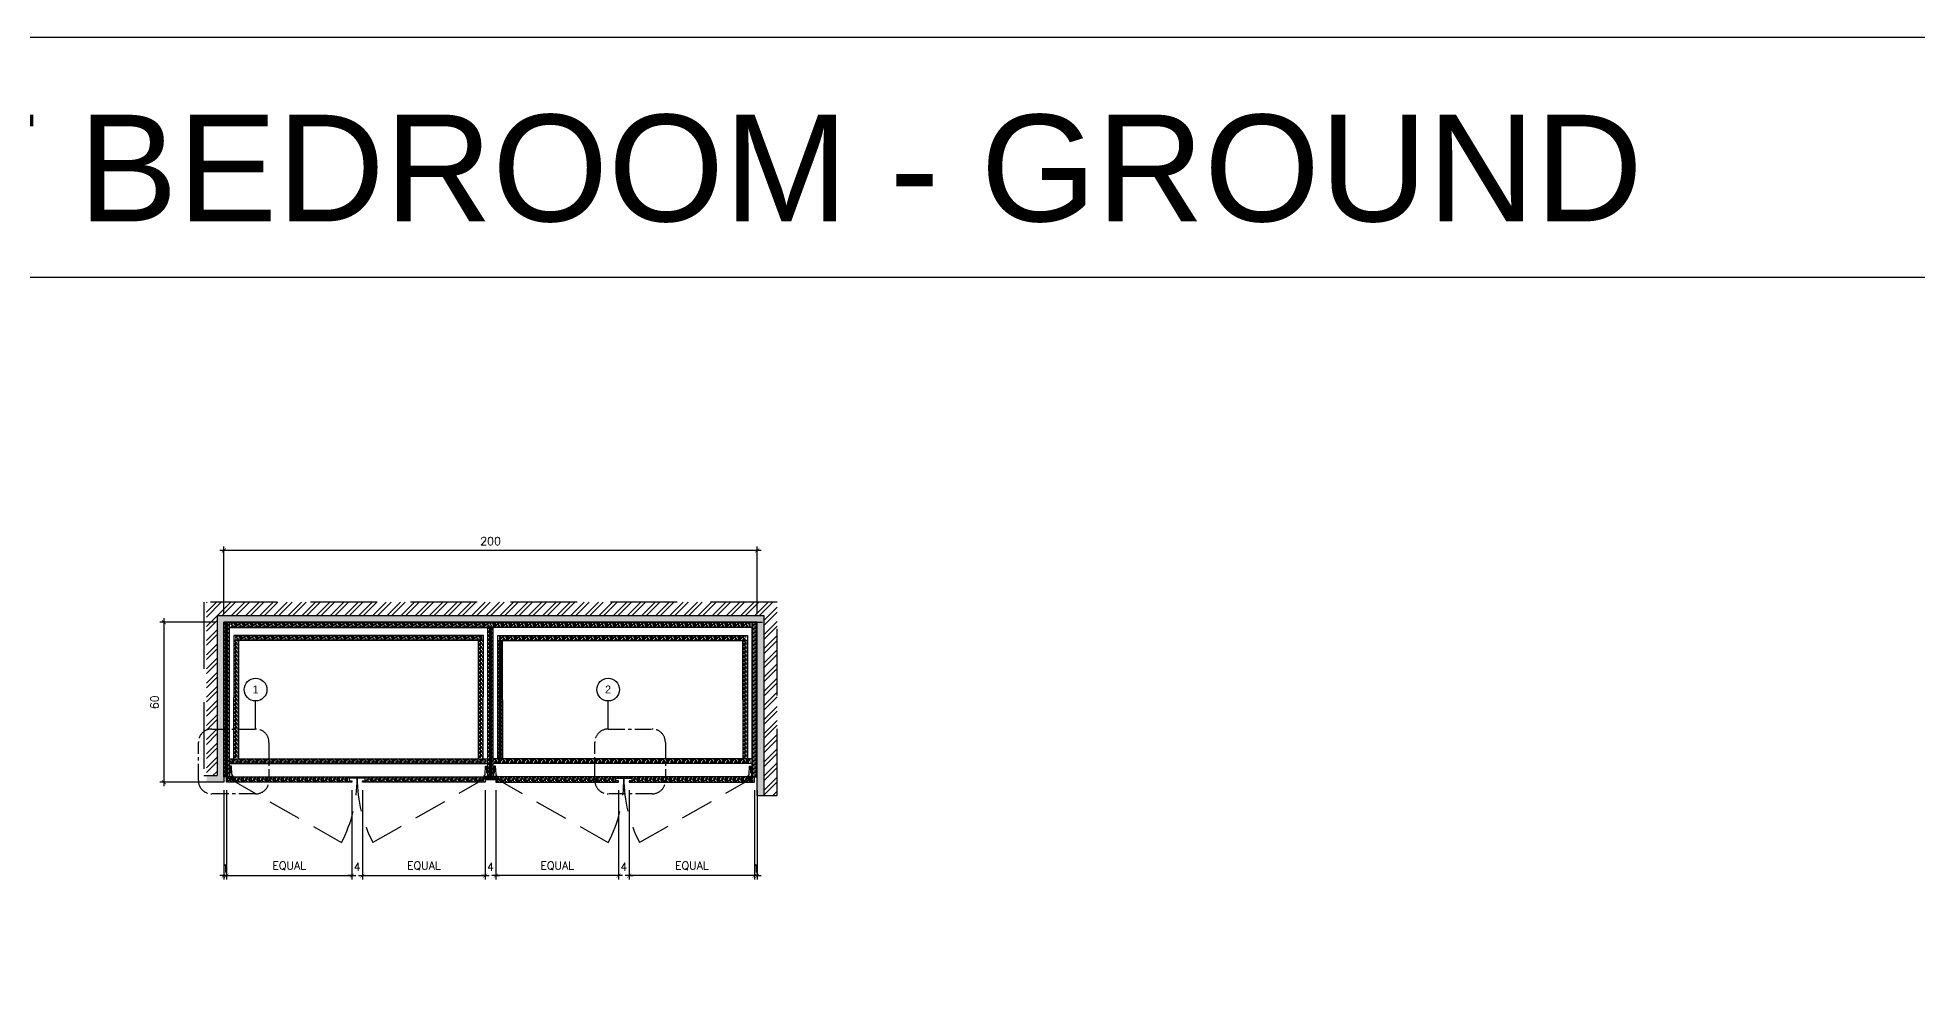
# Model space of a CAD drawing. Header units: centimetres. Extents: x -1287 to 4833, y -4090 to 0.
# Drawn here: x 594 to 1299, y -357 to 0 of the extents above; entities that cross this region are included whole.
import ezdxf
from ezdxf.enums import TextEntityAlignment as Align

# ---------------------------------------------------------------- set-up
doc = ezdxf.new("R2010")
doc.units = ezdxf.units.CM
doc.header["$LTSCALE"] = 100
doc.header["$MEASUREMENT"] = 0
for name, pattern in [('CENTER', [2, 1.25, -0.25, 0.25, -0.25]), ('DASHDOT', [1, 0.5, -0.25, 0, -0.25]), ('HIDDEN', [0.375, 0.25, -0.125])]:
    doc.linetypes.add(name, pattern=pattern)
for name, color, linetype in [('CABINET', 4, 'Continuous'), ('DIM IN', 1, 'Continuous'), ('HATCH', 1, 'Continuous'), ('HIDDEN', 8, 'HIDDEN'), ('ID_TitleBlock-Text', 3, 'Continuous'), ('PLASTER', 8, 'Continuous'), ('SECTION LINE', 6, 'DASHDOT'), ('TEXT', 3, 'Continuous'), ('WALL-01', 7, 'Continuous'), ('WALL-03', 2, 'Continuous'), ('WALL-04', 1, 'Continuous')]:
    doc.layers.add(name, color=color, linetype=linetype)
doc.styles.add('ART', font='arial.ttf')
doc.styles.add('ROMANS', font='romans')
doc.dimstyles.new('AS-17-100', dxfattribs={"dimtxt": 10, "dimasz": 5, "dimexe": 10, "dimexo": 10, "dimgap": 6, "dimtad": 1, "dimtoh": 1, "dimdec": 0, "dimdsep": 46, "dimtxsty": 'ROMANS', "dimblk1": 'ARCHTICK', "dimblk2": 'ARCHTICK', "dimsah": 1, "dimcen": 25, "dimdle": 10, "dimclrd": 1, "dimclre": 1, "dimclrt": 2, "dimadec": 0, "dimazin": 0, "dimtfac": 1, "dimtdec": 0, "dimtofl": 0, "dimtmove": 2, "dimatfit": 3, "dimldrblk": 'ARCHTICK', "dimfxl": 1, "dimtolj": 1, "dimtzin": 0, "dimarcsym": 0})
pattern_1 = [(180, (32.7211, 1600), (2e-16, 1.5), [2.5, -0.5]), (180, (33.2211, 1600.5), (2e-16, 1.5), [1.5, -0.375, 0.75, -0.375]), (180, (33.9711, 1601), (2e-16, 1.5), [2.5, -0.5])]
pattern_2 = [(180, (32.2211, 1600), (2e-16, 1.5), [2.5, -0.5]), (180, (32.7211, 1600.5), (2e-16, 1.5), [1.5, -0.375, 0.75, -0.375]), (180, (33.4711, 1601), (2e-16, 1.5), [2.5, -0.5])]
pattern_3 = [(180, (620.829, -96.943), (2e-16, 1.5), [2.5, -0.5]), (180, (621.329, -96.443), (2e-16, 1.5), [1.5, -0.375, 0.75, -0.375]), (180, (622.079, -95.943), (2e-16, 1.5), [2.5, -0.5])]
pattern_4 = [(180, (33.7211, 1600), (2e-16, 1.5), [2.5, -0.5]), (180, (34.2211, 1600.5), (2e-16, 1.5), [1.5, -0.375, 0.75, -0.375]), (180, (34.9711, 1601), (2e-16, 1.5), [2.5, -0.5])]

# ---------------------------------------------------------------- blocks, each defined once
blk = doc.blocks.new('_ARCHTICK')
at = {"color": 0, "linetype": 'ByBlock', "const_width": 0.15}
blk.add_lwpolyline([(-0.5, -0.5), (0.5, 0.5)], dxfattribs=at)
blk = doc.blocks.new('*D428')
at = {"layer": 'Defpoints', "color": 0, "transparency": 16777216}
for p in [(663.77, -219.2), (641.27, -279.2), (664.77, -279.2)]:
    blk.add_point(p, dxfattribs=at)
at = {"layer": 'DIM IN', "color": 1, "lineweight": -2, "transparency": 16777216}
for p, q in [((641.27, -217.7), (641.27, -280.7)), ((660.77, -219.2), (639.77, -219.2)), ((661.77, -279.2), (639.77, -279.2))]:
    blk.add_line(p, q, dxfattribs=at)
at = {"layer": 'DIM IN', "color": 1, "lineweight": -2, "transparency": 16777216, "xscale": 1.5, "yscale": 1.5, "zscale": 1.5}
for p, rotation in [((641.27, -219.2), 90), ((641.27, -279.2), 270)]:
    blk.add_blockref('_ARCHTICK', p, dxfattribs=dict(at, rotation=rotation))
at = {"layer": 'DIM IN', "color": 2, "transparency": 16777216, "insert": (637.77, -249.2), "char_height": 3, "attachment_point": 5, "rotation": 90, "style": 'ROMANS'}
blk.add_mtext('\\A1;60', dxfattribs=at)
blk = doc.blocks.new('*D429')
at = {"layer": 'Defpoints', "color": 0, "transparency": 16777216}
for p in [(663.77, -279.2), (664.77, -279.2), (664.77, -314.2)]:
    blk.add_point(p, dxfattribs=at)
at = {"layer": 'DIM IN', "color": 1, "lineweight": -2, "transparency": 16777216}
for p, q in [((663.77, -282.2), (663.77, -315.7)), ((664.77, -282.2), (664.77, -315.7)), ((663.77, -314.2), (662.27, -314.2)), ((664.77, -314.2), (666.27, -314.2))]:
    blk.add_line(p, q, dxfattribs=at)
at = {"layer": 'DIM IN', "color": 1, "lineweight": -2, "transparency": 16777216, "xscale": 1.5, "yscale": 1.5, "zscale": 1.5}
blk.add_blockref('_ARCHTICK', (663.77, -314.2), dxfattribs=at)
at = {"layer": 'DIM IN', "color": 1, "lineweight": -2, "transparency": 16777216, "xscale": 1.5, "yscale": 1.5, "zscale": 1.5, "rotation": 180}
blk.add_blockref('_ARCHTICK', (664.77, -314.2), dxfattribs=at)
at = {"layer": 'DIM IN', "color": 2, "transparency": 16777216, "insert": (664.27, -311.47), "char_height": 3, "attachment_point": 5, "style": 'ROMANS'}
blk.add_mtext('\\A1;1', dxfattribs=at)
blk = doc.blocks.new('*D430')
at = {"layer": 'Defpoints', "color": 0, "transparency": 16777216}
for p in [(664.77, -279.2), (711.77, -279.2), (711.77, -314.2)]:
    blk.add_point(p, dxfattribs=at)
at = {"layer": 'DIM IN', "color": 1, "lineweight": -2, "transparency": 16777216}
for p, q in [((664.77, -282.2), (664.77, -315.7)), ((711.77, -282.2), (711.77, -315.7)), ((663.27, -314.2), (713.27, -314.2))]:
    blk.add_line(p, q, dxfattribs=at)
at = {"layer": 'DIM IN', "color": 1, "lineweight": -2, "transparency": 16777216, "xscale": 1.5, "yscale": 1.5, "zscale": 1.5, "rotation": 180}
blk.add_blockref('_ARCHTICK', (664.77, -314.2), dxfattribs=at)
at = {"layer": 'DIM IN', "color": 1, "lineweight": -2, "transparency": 16777216, "xscale": 1.5, "yscale": 1.5, "zscale": 1.5}
blk.add_blockref('_ARCHTICK', (711.77, -314.2), dxfattribs=at)
at = {"layer": 'DIM IN', "color": 2, "transparency": 16777216, "insert": (688.27, -310.56), "char_height": 3, "attachment_point": 5, "style": 'ROMANS'}
blk.add_mtext('\\A1;EQUAL', dxfattribs=at)
blk = doc.blocks.new('*D431')
at = {"layer": 'Defpoints', "color": 0, "transparency": 16777216}
for p in [(711.77, -279.2), (715.77, -279.2), (715.77, -314.2)]:
    blk.add_point(p, dxfattribs=at)
at = {"layer": 'DIM IN', "color": 1, "lineweight": -2, "transparency": 16777216}
for p, q in [((711.77, -282.2), (711.77, -315.7)), ((715.77, -282.2), (715.77, -315.7)), ((711.77, -314.2), (710.27, -314.2)), ((715.77, -314.2), (717.27, -314.2))]:
    blk.add_line(p, q, dxfattribs=at)
at = {"layer": 'DIM IN', "color": 1, "lineweight": -2, "transparency": 16777216, "xscale": 1.5, "yscale": 1.5, "zscale": 1.5}
blk.add_blockref('_ARCHTICK', (711.77, -314.2), dxfattribs=at)
at = {"layer": 'DIM IN', "color": 1, "lineweight": -2, "transparency": 16777216, "xscale": 1.5, "yscale": 1.5, "zscale": 1.5, "rotation": 180}
blk.add_blockref('_ARCHTICK', (715.77, -314.2), dxfattribs=at)
at = {"layer": 'DIM IN', "color": 2, "transparency": 16777216, "insert": (713.77, -310.84), "char_height": 3, "attachment_point": 5, "style": 'ROMANS'}
blk.add_mtext('\\A1;4', dxfattribs=at)
blk = doc.blocks.new('*D432')
at = {"layer": 'Defpoints', "color": 0, "transparency": 16777216}
for p in [(715.77, -279.2), (761.77, -279.2), (761.77, -314.2)]:
    blk.add_point(p, dxfattribs=at)
at = {"layer": 'DIM IN', "color": 1, "lineweight": -2, "transparency": 16777216}
for p, q in [((715.77, -282.2), (715.77, -315.7)), ((761.77, -282.2), (761.77, -315.7)), ((714.27, -314.2), (763.27, -314.2))]:
    blk.add_line(p, q, dxfattribs=at)
at = {"layer": 'DIM IN', "color": 1, "lineweight": -2, "transparency": 16777216, "xscale": 1.5, "yscale": 1.5, "zscale": 1.5, "rotation": 180}
blk.add_blockref('_ARCHTICK', (715.77, -314.2), dxfattribs=at)
at = {"layer": 'DIM IN', "color": 1, "lineweight": -2, "transparency": 16777216, "xscale": 1.5, "yscale": 1.5, "zscale": 1.5}
blk.add_blockref('_ARCHTICK', (761.77, -314.2), dxfattribs=at)
at = {"layer": 'DIM IN', "color": 2, "transparency": 16777216, "insert": (738.77, -310.56), "char_height": 3, "attachment_point": 5, "style": 'ROMANS'}
blk.add_mtext('\\A1;EQUAL', dxfattribs=at)
blk = doc.blocks.new('*D206')
at = {"layer": 'Defpoints', "color": 0, "transparency": 16777216}
for p in [(761.77, -279.2), (765.77, -279.2), (765.77, -314.2)]:
    blk.add_point(p, dxfattribs=at)
at = {"layer": 'DIM IN', "color": 1, "lineweight": -2, "transparency": 16777216}
for p, q in [((761.77, -282.2), (761.77, -315.7)), ((765.77, -282.2), (765.77, -315.7)), ((761.77, -314.2), (760.27, -314.2)), ((765.77, -314.2), (767.27, -314.2))]:
    blk.add_line(p, q, dxfattribs=at)
at = {"layer": 'DIM IN', "color": 1, "lineweight": -2, "transparency": 16777216, "xscale": 1.5, "yscale": 1.5, "zscale": 1.5}
blk.add_blockref('_ARCHTICK', (761.77, -314.2), dxfattribs=at)
at = {"layer": 'DIM IN', "color": 1, "lineweight": -2, "transparency": 16777216, "xscale": 1.5, "yscale": 1.5, "zscale": 1.5, "rotation": 180}
blk.add_blockref('_ARCHTICK', (765.77, -314.2), dxfattribs=at)
at = {"layer": 'DIM IN', "color": 2, "transparency": 16777216, "insert": (763.77, -310.84), "char_height": 3, "attachment_point": 5, "style": 'ROMANS'}
blk.add_mtext('\\A1;4', dxfattribs=at)
blk = doc.blocks.new('*U7')
at = {"layer": 'CABINET', "color": 8, "ltscale": 0.009}
blk.add_line((0.89, 0), (1.75, 0), dxfattribs=at)
for points in [[(0, 0), (1.59, 0), (1.59, -0.64), (0, -0.64)], [(0.54, 3.49), (0.45, 3.49), (0.45, 3.41), (0.19, 3.41), (0.19, 3.27), (0.4, 3.27), (0.42, 3.26), (0.44, 3.26), (0.45, 3.25), (0.47, 3.24), (0.48, 3.22), (0.49, 3.2), (0.49, 3.18), (0.49, 1.63), (0.49, 1.6), (0.48, 1.58), (0.47, 1.56), (0.46, 1.55), (0.44, 1.54), (0.43, 1.53), (0.41, 1.53), (0.4, 1.53), (0.4, 1.53), (0.19, 1.53), (0.19, 1.07), (0.32, 1.07), (0.32, 1.37), (0.32, 1.38), (0.32, 1.4), (0.33, 1.42), (0.34, 1.43), (0.35, 1.44), (0.37, 1.45), (0.39, 1.46), (0.42, 1.46), (0.46, 1.47), (0.48, 1.48), (0.5, 1.49), (0.52, 1.51), (0.53, 1.53), (0.54, 1.55), (0.54, 1.56), (0.54, 1.58), (0.54, 1.59)], [(0.49, 3.18), (0.49, 3.2), (0.48, 3.22), (0.47, 3.24), (0.45, 3.25), (0.44, 3.26), (0.43, 3.26), (0.42, 3.26), (0.41, 3.26), (0.4, 3.27), (0.4, 3.27), (0.19, 3.27), (0.19, 2.81), (0.35, 2.81), (0.36, 2.81), (0.38, 2.81), (0.39, 2.8), (0.4, 2.79), (0.41, 2.78), (0.42, 2.77), (0.43, 2.76), (0.44, 2.75), (0.44, 2.73), (0.44, 2.72), (0.44, 1.97), (0.44, 1.95), (0.44, 1.94), (0.43, 1.93), (0.42, 1.91), (0.41, 1.9), (0.4, 1.89), (0.39, 1.89), (0.38, 1.88), (0.36, 1.88), (0.35, 1.88), (0.19, 1.88), (0.19, 1.53), (0.4, 1.53), (0.41, 1.53), (0.42, 1.53), (0.43, 1.53), (0.44, 1.54), (0.46, 1.55), (0.47, 1.56), (0.48, 1.58), (0.49, 1.6), (0.49, 1.63)], [(0.44, 2.72), (0.44, 2.73), (0.44, 2.75), (0.43, 2.76), (0.42, 2.77), (0.41, 2.78), (0.4, 2.79), (0.39, 2.8), (0.38, 2.81), (0.36, 2.81), (0.35, 2.81), (0.19, 2.81), (0.19, 1.88), (0.35, 1.88), (0.36, 1.88), (0.38, 1.88), (0.39, 1.89), (0.4, 1.89), (0.41, 1.9), (0.42, 1.91), (0.43, 1.93), (0.44, 1.94), (0.44, 1.95), (0.44, 1.97)], [(1.08, 4), (0.64, 4), (0.63, 4), (0.62, 4), (0.61, 4), (0.59, 3.99), (0.58, 3.98), (0.56, 3.97), (0.55, 3.95), (0.55, 3.93), (0.54, 3.9), (0.54, 1.59), (0.54, 1.59), (0.54, 1.58), (0.54, 1.56), (0.54, 1.55), (0.53, 1.53), (0.52, 1.51), (0.5, 1.49), (0.48, 1.48), (0.46, 1.47), (0.42, 1.46), (0.39, 1.46), (0.37, 1.45), (0.35, 1.44), (0.34, 1.43), (0.33, 1.42), (0.33, 1.41), (0.32, 1.39), (0.32, 1.38), (0.32, 1.38), (0.32, 1.37), (0.32, 0.38), (0.32, 0.38), (0.32, 0.37), (0.32, 0.35), (0.33, 0.33), (0.33, 0.31), (0.34, 0.29), (0.35, 0.27), (0.37, 0.25), (0.39, 0.23), (0.42, 0.22), (0.66, 0.18), (0.95, 0.18), (0.96, 0.18), (1.55, 0.18), (1.55, 0.4), (1.54, 0.41), (1.54, 0.42), (1.54, 0.44), (1.53, 0.46), (1.52, 0.49), (1.5, 0.52), (1.48, 0.55), (1.46, 0.58), (1.43, 0.61), (1.4, 0.63), (1.4, 0.64), (1.38, 0.65), (1.37, 0.67), (1.34, 0.7), (1.32, 0.74), (1.29, 0.78), (1.27, 0.83), (1.25, 0.89), (1.24, 0.94), (1.23, 1)], [(0.54, 3.74), (0.48, 3.74), (0.47, 3.71), (0.46, 3.69), (0.45, 3.67), (0.43, 3.65), (0.42, 3.64), (0.4, 3.63), (0.39, 3.62), (0.37, 3.62), (0.37, 3.41), (0.45, 3.41), (0.45, 3.49), (0.54, 3.49)], [(1.73, 0.14), (1.72, 0.15), (1.71, 0.16), (1.7, 0.17), (1.69, 0.17), (1.68, 0.17), (1.67, 0.18), (0.96, 0.18), (0.95, 0.17), (0.94, 0.17), (0.93, 0.17), (0.92, 0.16), (0.91, 0.15), (0.9, 0.14), (0.9, 0.13), (0.89, 0.12), (0.89, 0.11), (0.89, 0.1), (0.89, 0), (1.75, 0), (1.75, 0.1), (1.75, 0.11), (1.74, 0.12), (1.74, 0.13)]]:
    blk.add_lwpolyline(points, close=True, dxfattribs=at)
blk = doc.blocks.new('*D261')
at = {"layer": 'Defpoints', "color": 0, "transparency": 16777216}
for p in [(663.77, -192.27), (663.77, -219.2), (863.77, -219.2)]:
    blk.add_point(p, dxfattribs=at)
at = {"layer": 'DIM IN', "color": 1, "lineweight": -2, "transparency": 16777216}
for p, q in [((865.27, -192.27), (662.27, -192.27)), ((663.77, -216.2), (663.77, -190.77)), ((863.77, -216.2), (863.77, -190.77))]:
    blk.add_line(p, q, dxfattribs=at)
at = {"layer": 'DIM IN', "color": 1, "lineweight": -2, "transparency": 16777216, "xscale": 1.5, "yscale": 1.5, "zscale": 1.5, "rotation": 180}
blk.add_blockref('_ARCHTICK', (663.77, -192.27), dxfattribs=at)
at = {"layer": 'DIM IN', "color": 1, "lineweight": -2, "transparency": 16777216, "xscale": 1.5, "yscale": 1.5, "zscale": 1.5}
blk.add_blockref('_ARCHTICK', (863.77, -192.27), dxfattribs=at)
at = {"layer": 'DIM IN', "color": 2, "transparency": 16777216, "insert": (763.77, -188.77), "char_height": 3, "attachment_point": 5, "style": 'ROMANS'}
blk.add_mtext('\\A1;200', dxfattribs=at)
blk = doc.blocks.new('*D90')
at = {"layer": 'Defpoints', "color": 0, "transparency": 16777216}
for p in [(862.77, -279.2), (863.77, -279.2), (862.77, -314.2)]:
    blk.add_point(p, dxfattribs=at)
at = {"layer": 'DIM IN', "color": 1, "lineweight": -2, "transparency": 16777216}
for p, q in [((862.77, -282.2), (862.77, -315.7)), ((863.77, -282.2), (863.77, -315.7)), ((862.77, -314.2), (861.27, -314.2)), ((863.77, -314.2), (865.27, -314.2))]:
    blk.add_line(p, q, dxfattribs=at)
at = {"layer": 'DIM IN', "color": 1, "lineweight": -2, "transparency": 16777216, "xscale": 1.5, "yscale": 1.5, "zscale": 1.5}
blk.add_blockref('_ARCHTICK', (862.77, -314.2), dxfattribs=at)
at = {"layer": 'DIM IN', "color": 1, "lineweight": -2, "transparency": 16777216, "xscale": 1.5, "yscale": 1.5, "zscale": 1.5, "rotation": 180}
blk.add_blockref('_ARCHTICK', (863.77, -314.2), dxfattribs=at)
at = {"layer": 'DIM IN', "color": 2, "transparency": 16777216, "insert": (863.27, -311.47), "char_height": 3, "attachment_point": 5, "style": 'ROMANS'}
blk.add_mtext('\\A1;1', dxfattribs=at)
blk = doc.blocks.new('*D262')
at = {"layer": 'Defpoints', "color": 0, "transparency": 16777216}
for p in [(815.77, -279.2), (862.77, -279.2), (815.77, -314.2)]:
    blk.add_point(p, dxfattribs=at)
at = {"layer": 'DIM IN', "color": 1, "lineweight": -2, "transparency": 16777216}
for p, q in [((815.77, -282.2), (815.77, -315.7)), ((862.77, -282.2), (862.77, -315.7)), ((864.27, -314.2), (814.27, -314.2))]:
    blk.add_line(p, q, dxfattribs=at)
at = {"layer": 'DIM IN', "color": 1, "lineweight": -2, "transparency": 16777216, "xscale": 1.5, "yscale": 1.5, "zscale": 1.5, "rotation": 180}
blk.add_blockref('_ARCHTICK', (815.77, -314.2), dxfattribs=at)
at = {"layer": 'DIM IN', "color": 1, "lineweight": -2, "transparency": 16777216, "xscale": 1.5, "yscale": 1.5, "zscale": 1.5}
blk.add_blockref('_ARCHTICK', (862.77, -314.2), dxfattribs=at)
at = {"layer": 'DIM IN', "color": 2, "transparency": 16777216, "insert": (839.27, -310.56), "char_height": 3, "attachment_point": 5, "style": 'ROMANS'}
blk.add_mtext('\\A1;EQUAL', dxfattribs=at)
blk = doc.blocks.new('*D263')
at = {"layer": 'Defpoints', "color": 0, "transparency": 16777216}
for p in [(811.77, -279.2), (815.77, -279.2), (811.77, -314.2)]:
    blk.add_point(p, dxfattribs=at)
at = {"layer": 'DIM IN', "color": 1, "lineweight": -2, "transparency": 16777216}
for p, q in [((811.77, -282.2), (811.77, -315.7)), ((815.77, -282.2), (815.77, -315.7)), ((811.77, -314.2), (810.27, -314.2)), ((815.77, -314.2), (817.27, -314.2))]:
    blk.add_line(p, q, dxfattribs=at)
at = {"layer": 'DIM IN', "color": 1, "lineweight": -2, "transparency": 16777216, "xscale": 1.5, "yscale": 1.5, "zscale": 1.5}
blk.add_blockref('_ARCHTICK', (811.77, -314.2), dxfattribs=at)
at = {"layer": 'DIM IN', "color": 1, "lineweight": -2, "transparency": 16777216, "xscale": 1.5, "yscale": 1.5, "zscale": 1.5, "rotation": 180}
blk.add_blockref('_ARCHTICK', (815.77, -314.2), dxfattribs=at)
at = {"layer": 'DIM IN', "color": 2, "transparency": 16777216, "insert": (813.77, -310.84), "char_height": 3, "attachment_point": 5, "style": 'ROMANS'}
blk.add_mtext('\\A1;4', dxfattribs=at)
blk = doc.blocks.new('*D264')
at = {"layer": 'Defpoints', "color": 0, "transparency": 16777216}
for p in [(765.77, -279.2), (811.77, -279.2), (765.77, -314.2)]:
    blk.add_point(p, dxfattribs=at)
at = {"layer": 'DIM IN', "color": 1, "lineweight": -2, "transparency": 16777216}
for p, q in [((765.77, -282.2), (765.77, -315.7)), ((811.77, -282.2), (811.77, -315.7)), ((813.27, -314.2), (764.27, -314.2))]:
    blk.add_line(p, q, dxfattribs=at)
at = {"layer": 'DIM IN', "color": 1, "lineweight": -2, "transparency": 16777216, "xscale": 1.5, "yscale": 1.5, "zscale": 1.5, "rotation": 180}
blk.add_blockref('_ARCHTICK', (765.77, -314.2), dxfattribs=at)
at = {"layer": 'DIM IN', "color": 1, "lineweight": -2, "transparency": 16777216, "xscale": 1.5, "yscale": 1.5, "zscale": 1.5}
blk.add_blockref('_ARCHTICK', (811.77, -314.2), dxfattribs=at)
at = {"layer": 'DIM IN', "color": 2, "transparency": 16777216, "insert": (788.77, -310.56), "char_height": 3, "attachment_point": 5, "style": 'ROMANS'}
blk.add_mtext('\\A1;EQUAL', dxfattribs=at)
blk = doc.blocks.new('*D91')
at = {"layer": 'Defpoints', "color": 0, "transparency": 16777216}
for p in [(761.77, -279.2), (765.77, -279.2), (761.77, -314.2)]:
    blk.add_point(p, dxfattribs=at)
at = {"layer": 'DIM IN', "color": 1, "lineweight": -2, "transparency": 16777216}
for p, q in [((761.77, -282.2), (761.77, -315.7)), ((765.77, -282.2), (765.77, -315.7)), ((761.77, -314.2), (760.27, -314.2)), ((765.77, -314.2), (767.27, -314.2))]:
    blk.add_line(p, q, dxfattribs=at)
at = {"layer": 'DIM IN', "color": 1, "lineweight": -2, "transparency": 16777216, "xscale": 1.5, "yscale": 1.5, "zscale": 1.5}
blk.add_blockref('_ARCHTICK', (761.77, -314.2), dxfattribs=at)
at = {"layer": 'DIM IN', "color": 1, "lineweight": -2, "transparency": 16777216, "xscale": 1.5, "yscale": 1.5, "zscale": 1.5, "rotation": 180}
blk.add_blockref('_ARCHTICK', (765.77, -314.2), dxfattribs=at)
at = {"layer": 'DIM IN', "color": 2, "transparency": 16777216, "insert": (763.77, -310.84), "char_height": 3, "attachment_point": 5, "style": 'ROMANS'}
blk.add_mtext('\\A1;4', dxfattribs=at)

msp = doc.modelspace()

# ---------------------------------------------------------------- hatches: boundary and pattern name
at = {"layer": 'HATCH'}
h = msp.add_hatch(dxfattribs=at)
h.set_pattern_fill('ANSI32', color=256, scale=10)
h.set_pattern_definition([(45, (33.221, 1600), (-2.6516504, 2.6516504), []), (45, (34.989, 1600), (-2.6516504, 2.6516504), [])])
h.paths.add_polyline_path([(871.27, -211.7), (657.27, -211.7), (657.27, -276.7), (661.27, -276.7), (661.27, -216.7), (866.27, -216.7), (866.27, -284.2), (871.27, -284.2)])
h = msp.add_hatch(dxfattribs=at)
h.set_pattern_fill('AR-SAND', color=256, scale=0.5)
h.set_pattern_definition([(37.5, (33.2211, 1600), (-0.03149668, 0.96341188), [0, -0.76, 0, -0.85, 0, -0.8125]), (7.5, (33.2211, 1600), (0.88488835, 1.411073), [0, -0.41, 0, -0.685, 0, -0.2625]), (327.5, (32.6061, 1600), (1.55707093, 0.00282953), [0, -0.25, 0, -0.9, 0, -1.175]), (317.5, (32.6061, 1600), (1.5030633, 0.4388378), [0, -0.125, 0, -0.59, 0, -0.675])])
h.paths.add_polyline_path([(866.27, -216.7), (661.27, -216.7), (661.27, -276.7), (657.27, -276.7), (657.27, -279.2), (663.77, -279.2), (663.77, -219.2), (863.77, -219.2), (863.77, -284.2), (866.27, -284.2)])
h = msp.add_hatch(dxfattribs=at)
h.set_pattern_fill('GOST_WOOD', color=256, scale=0.25, angle=90)
h.set_pattern_definition(pattern_2)
h.paths.add_polyline_path([(665.77, -219.2), (663.77, -219.2), (663.77, -277.2), (665.77, -277.2)])
h = msp.add_hatch(dxfattribs=at)
h.set_pattern_fill('GOST_WOOD', color=256, scale=0.25, angle=90)
h.set_pattern_definition(pattern_1)
h.paths.add_polyline_path([(763.77, -219.2), (666.27, -219.2), (666.27, -221.2), (763.77, -221.2)])
h = msp.add_hatch(dxfattribs=at)
h.set_pattern_fill('GOST_WOOD', color=256, scale=0.25, angle=90)
h.set_pattern_definition([(180, (562.629, -96.943), (2e-16, 1.5), [2.5, -0.5]), (180, (563.129, -96.443), (2e-16, 1.5), [1.5, -0.375, 0.75, -0.375]), (180, (563.879, -95.943), (2e-16, 1.5), [2.5, -0.5])])
h.paths.add_polyline_path([(667.97, -224.2), (760.57, -224.21), (760.56, -226.01), (667.96, -226)])
h = msp.add_hatch(dxfattribs=at)
h.set_pattern_fill('GOST_WOOD', color=256, scale=0.25, angle=90)
h.set_pattern_definition(pattern_2)
h.paths.add_polyline_path([(764.77, -221.2), (763.77, -221.2), (762.77, -221.2), (762.77, -277.2), (764.77, -277.2)])
h = msp.add_hatch(dxfattribs=at)
h.set_pattern_fill('GOST_WOOD', color=256, scale=0.25, angle=90)
h.set_pattern_definition(pattern_4)
h.paths.add_polyline_path([(763.77, -219.2), (861.27, -219.2), (861.27, -221.2), (763.77, -221.2)])
h = msp.add_hatch(dxfattribs=at)
h.set_pattern_fill('GOST_WOOD', color=256, scale=0.25, angle=90)
h.set_pattern_definition([(180, (563.629, -96.943), (2e-16, 1.5), [2.5, -0.5]), (180, (564.129, -96.443), (2e-16, 1.5), [1.5, -0.375, 0.75, -0.375]), (180, (564.879, -95.943), (2e-16, 1.5), [2.5, -0.5])])
h.paths.add_polyline_path([(859.57, -224.2), (766.97, -224.21), (766.97, -226.01), (859.57, -226)])
h = msp.add_hatch(dxfattribs=at)
h.set_pattern_fill('GOST_WOOD', color=256, scale=0.25, angle=90)
h.set_pattern_definition([(180, (34.2211, 1600), (2e-16, 1.5), [2.5, -0.5]), (180, (34.7211, 1600.5), (2e-16, 1.5), [1.5, -0.375, 0.75, -0.375]), (180, (35.4711, 1601), (2e-16, 1.5), [2.5, -0.5])])
h.paths.add_polyline_path([(861.77, -219.2), (863.77, -219.2), (863.77, -277.2), (861.77, -277.2)])
h = msp.add_hatch(dxfattribs=at)
h.set_pattern_fill('GOST_WOOD', color=256, scale=0.25, angle=90)
h.set_pattern_definition([(180, (562.129, -96.943), (2e-16, 1.5), [2.5, -0.5]), (180, (562.629, -96.443), (2e-16, 1.5), [1.5, -0.375, 0.75, -0.375]), (180, (563.379, -95.943), (2e-16, 1.5), [2.5, -0.5])])
h.paths.add_polyline_path([(667.46, -226), (669.26, -226), (669.22, -270.4), (667.42, -270.4)])
h = msp.add_hatch(dxfattribs=at)
h.set_pattern_fill('GOST_WOOD', color=256, scale=0.25, angle=90)
h.set_pattern_definition(pattern_3)
h.paths.add_polyline_path([(759.26, -226), (761.06, -226), (761.02, -270.4), (759.22, -270.4)])
h = msp.add_hatch(dxfattribs=at)
h.set_pattern_fill('GOST_WOOD', color=256, scale=0.25, angle=90)
h.set_pattern_definition(pattern_3)
h.paths.add_polyline_path([(768.27, -226), (766.47, -226), (766.51, -270.4), (768.31, -270.4)])
h = msp.add_hatch(dxfattribs=at)
h.set_pattern_fill('GOST_WOOD', color=256, scale=0.25, angle=90)
h.set_pattern_definition([(180, (564.129, -96.943), (2e-16, 1.5), [2.5, -0.5]), (180, (564.629, -96.443), (2e-16, 1.5), [1.5, -0.375, 0.75, -0.375]), (180, (565.379, -95.943), (2e-16, 1.5), [2.5, -0.5])])
h.paths.add_polyline_path([(860.07, -226), (858.27, -226), (858.31, -270.4), (860.11, -270.4)])
h = msp.add_hatch(dxfattribs=at)
h.set_pattern_fill('GOST_WOOD', color=256, scale=0.25, angle=90)
h.set_pattern_definition([(180, (562.629, -96.143), (2e-16, 1.5), [2.5, -0.5]), (180, (563.129, -95.643), (2e-16, 1.5), [1.5, -0.375, 0.75, -0.375]), (180, (563.879, -95.143), (2e-16, 1.5), [2.5, -0.5])])
h.paths.add_polyline_path([(665.77, -270.4), (762.27, -270.4), (762.27, -272.2), (665.77, -272.2)])
h = msp.add_hatch(dxfattribs=at)
h.set_pattern_fill('GOST_WOOD', color=256, scale=0.25, angle=90)
h.set_pattern_definition([(180, (563.629, -96.143), (2e-16, 1.5), [2.5, -0.5]), (180, (564.129, -95.643), (2e-16, 1.5), [1.5, -0.375, 0.75, -0.375]), (180, (564.879, -95.143), (2e-16, 1.5), [2.5, -0.5])])
h.paths.add_polyline_path([(861.27, -270.4), (764.77, -270.4), (764.77, -272.2), (861.27, -272.2)])
h = msp.add_hatch(dxfattribs=at)
h.set_pattern_fill('GOST_WOOD', color=256, scale=0.25, angle=90)
h.set_pattern_definition(pattern_2)
h.paths.add_polyline_path([(710.27, -277.7), (713.27, -277.7), (713.27, -277.2), (664.77, -277.2), (664.77, -279.2), (711.27, -279.2), (711.27, -278.7), (710.27, -278.7)])
h = msp.add_hatch(dxfattribs=at)
h.set_pattern_fill('GOST_WOOD', color=256, scale=0.25, angle=90)
h.set_pattern_definition(pattern_1)
h.paths.add_polyline_path([(761.27, -277.2), (713.77, -277.2), (713.77, -277.7), (716.77, -277.7), (716.77, -278.7), (715.77, -278.7), (715.77, -279.2), (761.27, -279.2)])
h = msp.add_hatch(dxfattribs=at)
h.set_pattern_fill('GOST_WOOD', color=256, scale=0.25, angle=90)
h.set_pattern_definition(pattern_2)
h.paths.add_polyline_path([(765.77, -277.2), (761.77, -277.2), (761.77, -278.2), (765.77, -278.2)])
h = msp.add_hatch(dxfattribs=at)
h.set_pattern_fill('GOST_WOOD', color=256, scale=0.25, angle=90)
h.set_pattern_definition([(180, (33.2211, 1600), (2e-16, 1.5), [2.5, -0.5]), (180, (33.7211, 1600.5), (2e-16, 1.5), [1.5, -0.375, 0.75, -0.375]), (180, (34.4711, 1601), (2e-16, 1.5), [2.5, -0.5])])
h.paths.add_polyline_path([(765.77, -277.2), (813.27, -277.2), (813.27, -277.7), (810.27, -277.7), (810.27, -278.7), (811.27, -278.7), (811.27, -279.2), (765.77, -279.2)])
h = msp.add_hatch(dxfattribs=at)
h.set_pattern_fill('GOST_WOOD', color=256, scale=0.25, angle=90)
h.set_pattern_definition(pattern_4)
h.paths.add_polyline_path([(816.77, -277.7), (813.77, -277.7), (813.77, -277.2), (862.27, -277.2), (862.27, -279.2), (815.77, -279.2), (815.77, -278.7), (816.77, -278.7)])

# ---------------------------------------------------------------- linework, layer by layer
at = {"layer": 'CABINET', "color": 1}
for p, q in [((667.47, -224.2), (667.42, -270.4)), ((761.07, -224.2), (667.47, -224.2)), ((761.02, -270.4), (761.07, -224.2)), ((766.51, -270.4), (766.47, -224.2)), ((766.47, -224.2), (860.07, -224.2)), ((860.07, -224.2), (860.11, -270.4)), ((761.06, -226), (667.46, -226)), ((669.26, -226), (669.22, -270.4)), ((759.22, -270.4), (759.26, -226)), ((766.47, -226), (860.07, -226)), ((768.31, -270.4), (768.27, -226)), ((858.27, -226), (858.31, -270.4)), ((665.77, -270.4), (762.77, -270.4)), ((665.77, -272.2), (762.77, -272.2)), ((861.77, -270.4), (764.77, -270.4)), ((861.77, -272.2), (764.77, -272.2))]:
    msp.add_line(p, q, dxfattribs=at)
at = {"layer": 'HIDDEN', "linetype": 'HIDDEN', "ltscale": 0.5}
for p, q in [((664.77, -277.2), (707.88, -301.81)), ((762.77, -277.2), (719.65, -301.81)), ((764.77, -277.2), (807.88, -301.81)), ((862.77, -277.2), (819.65, -301.81))]:
    msp.add_line(p, q, dxfattribs=at)
for centre, start, end in [((661.46, -277.7), 332.55923, 0), ((766.07, -277.7), 180, 207.44077), ((761.46, -277.7), 332.55923, 0), ((866.07, -277.7), 180, 207.44077)]:
    msp.add_arc(centre, 52.31, start, end, dxfattribs=at)
at = {"layer": 'ID_TitleBlock-Text'}
msp.add_line((1469.37, -90), (-0.01, -90), dxfattribs=at)
msp.add_lwpolyline([(-0.01, -800), (1469.37, -800), (1469.37, 0), (-0.01, 0)], close=True, dxfattribs=at)
at = {"layer": 'PLASTER'}
msp.add_lwpolyline([(863.77, -284.2), (863.77, -219.2), (663.77, -219.2), (663.77, -279.2), (656.27, -279.2)], dxfattribs=at)
at = {"layer": 'SECTION LINE', "color": 1, "linetype": 'HIDDEN'}
msp.add_lwpolyline([(863.77, -284.2), (871.27, -284.2), (871.27, -211.7), (656.27, -211.7), (656.27, -279.2)], dxfattribs=at)
at = {"layer": 'SECTION LINE', "color": 1, "ltscale": 0.25}
for points in [[(675.67, -259.22), (675.67, -248.71)], [(807.87, -259.22), (807.87, -248.71)]]:
    msp.add_lwpolyline(points, dxfattribs=at)
at = {"layer": 'SECTION LINE', "color": 2, "linetype": 'Continuous'}
for centre in [(675.67, -244.46), (807.87, -244.46)]:
    msp.add_circle(centre, 4.25, dxfattribs=at)
at = {"layer": 'WALL-01'}
for p, q in [((661.27, -216.7), (866.27, -216.7)), ((661.27, -216.7), (661.27, -276.7)), ((866.27, -216.7), (866.27, -284.2)), ((656.27, -276.7), (661.27, -276.7))]:
    msp.add_line(p, q, dxfattribs=at)
at = {"layer": 'WALL-03', "linetype": 'CENTER', "ltscale": 0.05}
for points in [[(659.21, -259.22), (675.67, -259.22, -0.414214), (680.67, -264.22), (680.67, -278.55, -0.414214), (675.67, -283.55), (659.21, -283.55, -0.414214), (654.21, -278.55), (654.21, -264.22, -0.414214)], [(807.87, -259.22), (824.33, -259.22, -0.414214), (829.33, -264.22), (829.33, -278.55, -0.414214), (824.33, -283.55), (807.87, -283.55, -0.414214), (802.87, -278.55), (802.87, -264.22, -0.414214)]]:
    msp.add_lwpolyline(points, format="xyb", close=True, dxfattribs=at)
at = {"layer": 'WALL-04'}
for p, q in [((663.77, -219.2), (865.77, -219.2)), ((665.77, -221.2), (764.77, -221.2)), ((762.77, -277.2), (762.77, -221.2)), ((861.77, -221.2), (762.77, -221.2)), ((764.77, -277.2), (764.77, -221.2))]:
    msp.add_line(p, q, dxfattribs=at)
for points in [[(665.77, -219.2), (665.77, -277.2), (663.77, -277.2), (663.77, -219.2)], [(861.77, -219.2), (861.77, -277.2), (863.77, -277.2), (863.77, -219.2)]]:
    msp.add_lwpolyline(points, dxfattribs=at)
for points in [[(664.77, -279.2), (664.77, -277.2), (713.77, -277.2), (713.77, -277.7), (710.77, -277.7), (710.77, -278.7), (711.77, -278.7), (711.77, -279.2)], [(761.77, -277.2), (761.77, -279.2), (715.77, -279.2), (715.77, -278.7), (716.77, -278.7), (716.77, -277.7), (713.77, -277.7), (713.77, -277.2)], [(761.77, -278.2), (765.77, -278.2), (765.77, -277.2), (761.77, -277.2)], [(765.77, -277.2), (765.77, -279.2), (811.77, -279.2), (811.77, -278.7), (810.77, -278.7), (810.77, -277.7), (813.77, -277.7), (813.77, -277.2)], [(862.77, -279.2), (862.77, -277.2), (813.77, -277.2), (813.77, -277.7), (816.77, -277.7), (816.77, -278.7), (815.77, -278.7), (815.77, -279.2)]]:
    msp.add_lwpolyline(points, close=True, dxfattribs=at)

# ---------------------------------------------------------------- block references
at = {"layer": 'CABINET'}
for p in [(665.58, -277.2), (764.58, -277.2)]:
    msp.add_blockref('*U7', p, dxfattribs=at)
at = {"layer": 'CABINET', "xscale": -1}
for p in [(762.95, -277.2), (861.95, -277.2)]:
    msp.add_blockref('*U7', p, dxfattribs=at)

# ---------------------------------------------------------------- texts
at = {"layer": 'SECTION LINE', "color": 2, "style": 'ART'}
for s, p in [('1', (675.67, -244.39)), ('2', (807.81, -244.39))]:
    msp.add_text(s, height=2.95, dxfattribs=at).set_placement(p, align=Align.MIDDLE_CENTER)
at = {"layer": 'TEXT', "style": 'ART'}
msp.add_text('GUEST BEDROOM - GROUND', height=40, dxfattribs=at).set_placement((401.18, -68.9, 0))

# ---------------------------------------------------------------- dimensions: what is measured, and where the dimension line sits
at = {"layer": 'DIM IN', "color": 1}
dim = msp.add_linear_dim(base=(663.77, -192.27), p1=(863.77, -219.2), p2=(663.77, -219.2), dimstyle='AS-17-100', override={"dimtxt": 3, "dimasz": 1.5, "dimexe": 1.5, "dimexo": 3, "dimgap": 2, "dimdec": 1, "dimdle": 1.5}, dxfattribs=at)
dim.commit()
dim.dimension.update_dxf_attribs({"geometry": '*D261', "text_midpoint": (763.77, -188.77)})
at = {"layer": 'DIM IN'}
dim = msp.add_linear_dim(base=(641.27, -279.2), p1=(663.77, -219.2), p2=(664.77, -279.2), angle=90, dimstyle='AS-17-100', override={"dimtxt": 3, "dimasz": 1.5, "dimexe": 1.5, "dimexo": 3, "dimgap": 2, "dimdec": 1, "dimdle": 1.5}, dxfattribs=at)
dim.commit()
dim.dimension.update_dxf_attribs({"geometry": '*D428', "text_midpoint": (637.77, -249.2)})
for base, p1, p2, picture, middle in [((664.77, -314.2), (663.77, -279.2), (664.77, -279.2), '*D429', (664.27, -311.47)), ((715.77, -314.2), (711.77, -279.2), (715.77, -279.2), '*D431', (713.77, -310.84)), ((765.77, -314.2), (761.77, -279.2), (765.77, -279.2), '*D206', (763.77, -310.84))]:
    dim = msp.add_linear_dim(base=base, p1=p1, p2=p2, dimstyle='AS-17-100', override={"dimtxt": 3, "dimasz": 1.5, "dimexe": 1.5, "dimexo": 3, "dimgap": 2, "dimdec": 1, "dimdle": 1.5}, dxfattribs=at)
    dim.commit()
    dim.dimension.update_dxf_attribs({"geometry": picture, "text_midpoint": middle, "dimtype": 160})
for base, p1, p2, picture, middle in [((711.77, -314.2), (664.77, -279.2), (711.77, -279.2), '*D430', (688.27, -310.56)), ((761.77, -314.2), (715.77, -279.2), (761.77, -279.2), '*D432', (738.77, -310.56))]:
    dim = msp.add_linear_dim(base=base, p1=p1, p2=p2, text='EQUAL', dimstyle='AS-17-100', override={"dimtxt": 3, "dimasz": 1.5, "dimexe": 1.5, "dimexo": 3, "dimgap": 2, "dimdec": 1, "dimdle": 1.5}, dxfattribs=at)
    dim.commit()
    dim.dimension.update_dxf_attribs({"geometry": picture, "text_midpoint": middle})
for base, p1, p2, picture, middle in [((761.77, -314.2), (765.77, -279.2), (761.77, -279.2), '*D91', (763.77, -310.84)), ((811.77, -314.2), (815.77, -279.2), (811.77, -279.2), '*D263', (813.77, -310.84)), ((862.77, -314.2), (863.77, -279.2), (862.77, -279.2), '*D90', (863.27, -311.47))]:
    dim = msp.add_linear_dim(base=base, p1=p1, p2=p2, angle=180, dimstyle='AS-17-100', override={"dimtxt": 3, "dimasz": 1.5, "dimexe": 1.5, "dimexo": 3, "dimgap": 2, "dimdec": 1, "dimdle": 1.5}, dxfattribs=at)
    dim.commit()
    dim.dimension.update_dxf_attribs({"geometry": picture, "text_midpoint": middle, "dimtype": 160})
for base, p1, p2, picture, middle in [((765.77, -314.2), (811.77, -279.2), (765.77, -279.2), '*D264', (788.77, -310.56)), ((815.77, -314.2), (862.77, -279.2), (815.77, -279.2), '*D262', (839.27, -310.56))]:
    dim = msp.add_linear_dim(base=base, p1=p1, p2=p2, angle=180, text='EQUAL', dimstyle='AS-17-100', override={"dimtxt": 3, "dimasz": 1.5, "dimexe": 1.5, "dimexo": 3, "dimgap": 2, "dimdec": 1, "dimdle": 1.5}, dxfattribs=at)
    dim.commit()
    dim.dimension.update_dxf_attribs({"geometry": picture, "text_midpoint": middle})

doc.saveas('drawing.dxf')
